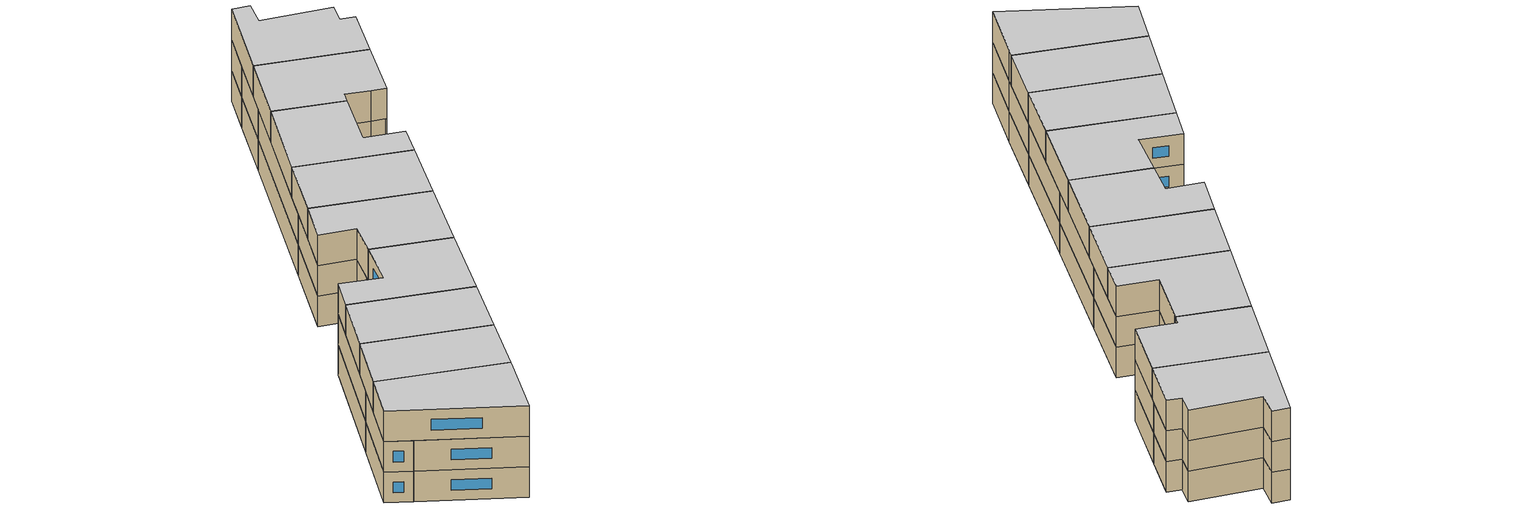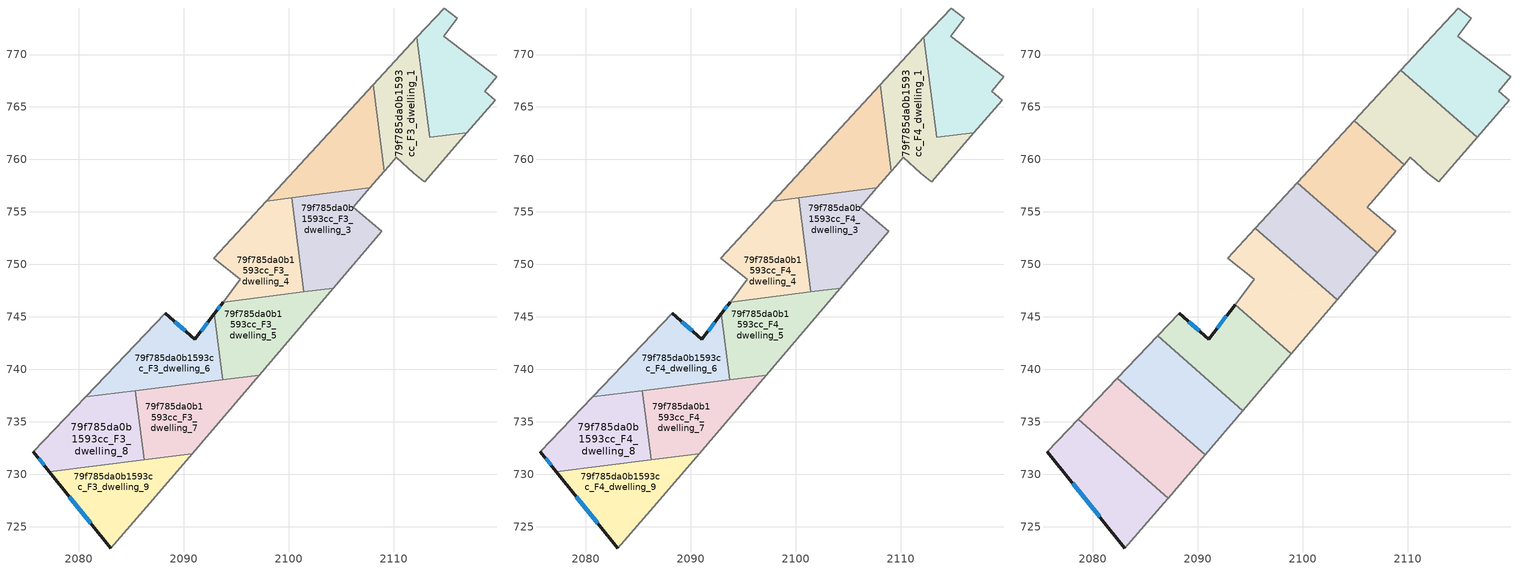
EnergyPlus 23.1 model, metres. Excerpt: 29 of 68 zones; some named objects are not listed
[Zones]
79f785da0b1593cc_F3_dwelling_0
 floor to 79f785da0b1593cc_F2_dwelling_0 (EU_floor_Construction): 2116.08,773.46 2114.77,771.74 2119.81,767.88 2118.72,766.55 2118.69,766.51 2119.67,765.65 2116.98,762.54 2113.43,762.09 2112.23,771.63 2114.81,774.43 z9
 wall to 79f785da0b1593cc_F3_dwelling_1 (EU_wall_Construction): 2112.23,771.63 2113.43,762.09 2116.98,762.54 z9:12
 wall adiabatic (EU_wall_Construction): 2116.98,762.54 2119.67,765.65 2118.69,766.51 2118.72,766.55 2119.81,767.88 2114.77,771.74 2116.08,773.46 2114.81,774.43 2112.23,771.63 z9:12
79f785da0b1593cc_F3_dwelling_1
 floor to 79f785da0b1593cc_F2_dwelling_1 (EU_floor_Construction): 2112.23,771.63 2113.43,762.09 2116.98,762.54 2112.96,757.87 2112.89,757.93 2111.94,758.7 2110.24,760.18 2109.53,759.36 2109.11,758.87 2108.07,767.11 z9
 wall to 79f785da0b1593cc_F3_dwelling_2 (EU_wall_Construction): 2108.07,767.11 2109.11,758.87 z9:12
 wall adiabatic (EU_wall_Construction): 2112.23,771.63 2108.07,767.11 / 2109.11,758.87 2109.53,759.36 2110.24,760.18 2111.94,758.7 2112.89,757.93 2112.96,757.87 2116.98,762.54 z9:12
79f785da0b1593cc_F3_dwelling_2
 floor to 79f785da0b1593cc_F2_dwelling_2 (EU_floor_Construction): 2108.07,767.11 2109.11,758.87 2107.72,757.28 2097.87,756.04 z9
 wall adiabatic (EU_wall_Construction): 2108.07,767.11 2097.87,756.04 / 2107.72,757.28 2109.11,758.87 z9:12
 wall to 79f785da0b1593cc_F3_dwelling_3 (EU_wall_Construction): 2100.31,756.34 2107.72,757.28 z9:12
 wall to 79f785da0b1593cc_F3_dwelling_4 (EU_wall_Construction): 2097.87,756.04 2100.31,756.34 z9:12
79f785da0b1593cc_F3_dwelling_3
 floor to 79f785da0b1593cc_F2_dwelling_3 (EU_floor_Construction): 2107.72,757.28 2106.13,755.46 2108.85,753.15 2104.23,747.73 2101.45,747.38 2100.31,756.34 z9
 wall adiabatic (EU_wall_Construction): 2104.23,747.73 2108.85,753.15 2106.13,755.46 2107.72,757.28 z9:12
 wall to 79f785da0b1593cc_F3_dwelling_4 (EU_wall_Construction): 2100.31,756.34 2101.45,747.38 z9:12
 wall to 79f785da0b1593cc_F3_dwelling_5 (EU_wall_Construction): 2101.45,747.38 2104.23,747.73 z9:12
79f785da0b1593cc_F3_dwelling_4
 floor to 79f785da0b1593cc_F2_dwelling_4 (EU_floor_Construction): 2100.31,756.34 2101.45,747.38 2093.75,746.4 2095.39,748.57 2092.85,750.59 2097.87,756.04 z9
 wall adiabatic (EU_wall_Construction): 2097.87,756.04 2092.85,750.59 2095.39,748.57 2093.75,746.4 z9:12
 wall to 79f785da0b1593cc_F3_dwelling_5 (EU_wall_Construction): 2093.75,746.4 2101.45,747.38 z9:12
79f785da0b1593cc_F3_dwelling_5
 floor to 79f785da0b1593cc_F2_dwelling_5 (EU_floor_Construction): 2104.23,747.73 2097.18,739.45 2093.69,739.01 2092.9,745.29 2093.75,746.4 z9
 wall outside (EU_wall_Construction): 2093.75,746.4 2092.9,745.29 z9:12
 wall adiabatic (EU_wall_Construction): 2097.18,739.45 2104.23,747.73 z9:12
 wall to 79f785da0b1593cc_F3_dwelling_6 (EU_wall_Construction): 2092.9,745.29 2093.69,739.01 z9:12
 wall to 79f785da0b1593cc_F3_dwelling_7 (EU_wall_Construction): 2093.69,739.01 2097.18,739.45 z9:12
 window (EU_Window_Construction): 2093.47,746.04 2093.18,745.65 z9.98:11.02
79f785da0b1593cc_F3_dwelling_6
 floor to 79f785da0b1593cc_F2_dwelling_6 (EU_floor_Construction): 2092.9,745.29 2093.69,739.01 2080.65,737.36 2088.24,745.35 2091.04,742.84 z9
 wall outside (EU_wall_Construction): 2092.9,745.29 2091.04,742.84 2088.24,745.35 z9:12
 wall adiabatic (EU_wall_Construction): 2088.24,745.35 2080.65,737.36 z9:12
 wall to 79f785da0b1593cc_F3_dwelling_8 (EU_wall_Construction): 2080.65,737.36 2085.39,737.96 z9:12
 wall to 79f785da0b1593cc_F3_dwelling_7 (EU_wall_Construction): 2085.39,737.96 2093.69,739.01 z9:12
 window (EU_Window_Construction): 2090.13,743.66 2089.15,744.54 / 2092.3,744.49 2091.65,743.64 z9.98:11.02
79f785da0b1593cc_F3_dwelling_7
 floor to 79f785da0b1593cc_F2_dwelling_7 (EU_floor_Construction): 2097.18,739.45 2090.8,731.95 2086.22,731.38 2085.39,737.96 z9
 wall to 79f785da0b1593cc_F3_dwelling_8 (EU_wall_Construction): 2085.39,737.96 2086.22,731.38 z9:12
 wall adiabatic (EU_wall_Construction): 2090.8,731.95 2097.18,739.45 z9:12
 wall to 79f785da0b1593cc_F3_dwelling_9 (EU_wall_Construction): 2086.22,731.38 2090.8,731.95 z9:12
79f785da0b1593cc_F3_dwelling_8
 floor to 79f785da0b1593cc_F2_dwelling_8 (EU_floor_Construction): 2085.39,737.96 2086.22,731.38 2077.19,730.24 2075.67,732.12 2080.65,737.36 z9
 wall outside (EU_wall_Construction): 2075.67,732.12 2077.19,730.24 z9:12
 wall adiabatic (EU_wall_Construction): 2080.65,737.36 2075.67,732.12 z9:12
 wall to 79f785da0b1593cc_F3_dwelling_9 (EU_wall_Construction): 2077.19,730.24 2086.22,731.37 z9:12
 window (EU_Window_Construction): 2076.17,731.51 2076.7,730.85 z9.98:11.02
79f785da0b1593cc_F3_dwelling_9
 floor to 79f785da0b1593cc_F2_dwelling_9 (EU_floor_Construction): 2090.8,731.95 2086.77,727.22 2083.04,722.96 2077.19,730.24 z9
 wall outside (EU_wall_Construction): 2077.19,730.24 2083.04,722.96 z9:12
 wall adiabatic (EU_wall_Construction): 2083.04,722.96 2086.77,727.22 2090.8,731.95 z9:12
 window (EU_Window_Construction): 2079.1,727.87 2081.14,725.33 z9.98:11.02
79f785da0b1593cc_F4_dwelling_0
 floor to 79f785da0b1593cc_F3_dwelling_0 (EU_floor_Construction): 2116.08,773.46 2114.77,771.74 2119.81,767.88 2118.72,766.55 2118.69,766.51 2119.67,765.65 2116.98,762.54 2113.43,762.09 2112.23,771.63 2114.81,774.43 z12
 wall to 79f785da0b1593cc_F4_dwelling_1 (EU_wall_Construction): 2112.23,771.63 2113.43,762.09 2116.98,762.54 z12:15
 wall adiabatic (EU_wall_Construction): 2116.98,762.54 2119.67,765.65 2118.69,766.51 2118.72,766.55 2119.81,767.88 2114.77,771.74 2116.08,773.46 2114.81,774.43 2112.23,771.63 z12:15
79f785da0b1593cc_F4_dwelling_1
 floor to 79f785da0b1593cc_F3_dwelling_1 (EU_floor_Construction): 2112.23,771.63 2113.43,762.09 2116.98,762.54 2112.96,757.87 2112.89,757.93 2111.94,758.7 2110.24,760.18 2109.53,759.36 2109.11,758.87 2108.07,767.11 z12
 wall to 79f785da0b1593cc_F4_dwelling_2 (EU_wall_Construction): 2108.07,767.11 2109.11,758.87 z12:15
 wall adiabatic (EU_wall_Construction): 2112.23,771.63 2108.07,767.11 / 2109.11,758.87 2109.53,759.36 2110.24,760.18 2111.94,758.7 2112.89,757.93 2112.96,757.87 2116.98,762.54 z12:15
 ceiling adiabatic (EU_roof_Construction): 2113.03,765.26 2112.23,771.63 2109.34,768.49 z15
79f785da0b1593cc_F4_dwelling_2
 floor to 79f785da0b1593cc_F3_dwelling_2 (EU_floor_Construction): 2108.07,767.11 2109.11,758.87 2107.72,757.28 2097.87,756.04 z12
 wall adiabatic (EU_wall_Construction): 2108.07,767.11 2097.87,756.04 / 2107.72,757.28 2109.11,758.87 z12:15
 wall to 79f785da0b1593cc_F4_dwelling_3 (EU_wall_Construction): 2100.31,756.34 2107.72,757.28 z12:15
 wall to 79f785da0b1593cc_F4_dwelling_4 (EU_wall_Construction): 2097.87,756.04 2100.31,756.34 z12:15
79f785da0b1593cc_F4_dwelling_3
 floor to 79f785da0b1593cc_F3_dwelling_3 (EU_floor_Construction): 2107.72,757.28 2106.13,755.46 2108.85,753.15 2104.23,747.73 2101.45,747.38 2100.31,756.34 z12
 wall adiabatic (EU_wall_Construction): 2104.23,747.73 2108.85,753.15 2106.13,755.46 2107.72,757.28 z12:15
 wall to 79f785da0b1593cc_F4_dwelling_4 (EU_wall_Construction): 2100.31,756.34 2101.45,747.38 z12:15
 wall to 79f785da0b1593cc_F4_dwelling_5 (EU_wall_Construction): 2101.45,747.38 2104.23,747.73 z12:15
79f785da0b1593cc_F4_dwelling_4
 floor to 79f785da0b1593cc_F3_dwelling_4 (EU_floor_Construction): 2100.31,756.34 2101.45,747.38 2093.75,746.4 2095.39,748.57 2092.85,750.59 2097.87,756.04 z12
 wall adiabatic (EU_wall_Construction): 2097.87,756.04 2092.85,750.59 2095.39,748.57 2093.75,746.4 z12:15
 wall to 79f785da0b1593cc_F4_dwelling_5 (EU_wall_Construction): 2093.75,746.4 2101.45,747.38 z12:15
79f785da0b1593cc_F4_dwelling_5
 floor to 79f785da0b1593cc_F3_dwelling_5 (EU_floor_Construction): 2104.23,747.73 2097.18,739.45 2093.69,739.01 2092.9,745.29 2093.75,746.4 z12
 wall outside (EU_wall_Construction): 2093.75,746.4 2092.9,745.29 z12:15
 wall adiabatic (EU_wall_Construction): 2097.18,739.45 2104.23,747.73 z12:15
 wall to 79f785da0b1593cc_F4_dwelling_6 (EU_wall_Construction): 2092.9,745.29 2093.69,739.01 z12:15
 wall to 79f785da0b1593cc_F4_dwelling_7 (EU_wall_Construction): 2093.69,739.01 2097.18,739.45 z12:15
 window (EU_Window_Construction): 2093.47,746.04 2093.18,745.65 z12.98:14.02
79f785da0b1593cc_F4_dwelling_6
 floor to 79f785da0b1593cc_F3_dwelling_6 (EU_floor_Construction): 2092.9,745.29 2093.69,739.01 2080.65,737.36 2088.24,745.35 2091.04,742.84 z12
 wall outside (EU_wall_Construction): 2092.9,745.29 2091.04,742.84 2088.24,745.35 z12:15
 wall adiabatic (EU_wall_Construction): 2088.24,745.35 2080.65,737.36 z12:15
 wall to 79f785da0b1593cc_F4_dwelling_8 (EU_wall_Construction): 2080.65,737.36 2085.39,737.96 z12:15
 wall to 79f785da0b1593cc_F4_dwelling_7 (EU_wall_Construction): 2085.39,737.96 2093.69,739.01 z12:15
 window (EU_Window_Construction): 2090.13,743.66 2089.15,744.54 / 2092.3,744.49 2091.65,743.64 z12.98:14.02
79f785da0b1593cc_F4_dwelling_7
 floor to 79f785da0b1593cc_F3_dwelling_7 (EU_floor_Construction): 2097.18,739.45 2090.8,731.95 2086.22,731.38 2085.39,737.96 z12
 wall to 79f785da0b1593cc_F4_dwelling_8 (EU_wall_Construction): 2085.39,737.96 2086.22,731.38 z12:15
 wall adiabatic (EU_wall_Construction): 2090.8,731.95 2097.18,739.45 z12:15
 wall to 79f785da0b1593cc_F4_dwelling_9 (EU_wall_Construction): 2086.22,731.38 2090.8,731.95 z12:15
79f785da0b1593cc_F4_dwelling_8
 floor to 79f785da0b1593cc_F3_dwelling_8 (EU_floor_Construction): 2085.39,737.96 2086.22,731.38 2077.19,730.24 2075.67,732.12 2080.65,737.36 z12
 wall outside (EU_wall_Construction): 2075.67,732.12 2077.19,730.24 z12:15
 wall adiabatic (EU_wall_Construction): 2080.65,737.36 2075.67,732.12 z12:15
 wall to 79f785da0b1593cc_F4_dwelling_9 (EU_wall_Construction): 2077.19,730.24 2086.22,731.37 z12:15
 window (EU_Window_Construction): 2076.17,731.51 2076.7,730.85 z12.98:14.02
79f785da0b1593cc_F4_dwelling_9
 floor to 79f785da0b1593cc_F3_dwelling_9 (EU_floor_Construction): 2090.8,731.95 2086.77,727.22 2083.04,722.96 2077.19,730.24 z12
 wall outside (EU_wall_Construction): 2077.19,730.24 2083.04,722.96 z12:15
 wall adiabatic (EU_wall_Construction): 2083.04,722.96 2086.77,727.22 2090.8,731.95 z12:15
 window (EU_Window_Construction): 2079.1,727.87 2081.14,725.33 z12.98:14.02
79f785da0b1593cc_F5_dwelling_0
 floor to 79f785da0b1593cc_F4_dwelling_0 (EU_floor_Construction): 2116.08,773.46 2114.77,771.74 2119.81,767.88 2118.69,766.51 2119.67,765.65 2116.98,762.54 2116.24,762.45 2113.03,765.26 2112.23,771.63 2114.81,774.43 z15
 floor to 79f785da0b1593cc_F4_dwelling_1 (EU_floor_Construction): 2116.98,762.54 2116.62,762.12 2116.24,762.45 z15
 floor adiabatic (EU_floor_Construction): 2112.23,771.63 2113.03,765.26 2109.34,768.49 z15
 wall adiabatic (EU_wall_Construction): 2116.62,762.12 2119.67,765.65 2118.69,766.51 2119.81,767.88 2114.77,771.74 2116.08,773.46 2114.81,774.43 2109.34,768.49 z15:18
 wall to 79f785da0b1593cc_F5_dwelling_1 (EU_wall_Construction): 2109.34,768.49 2116.62,762.12 z15:18
 ceiling to 79f785da0b1593cc_F6_dwelling_0 (EU_floor_Construction): 2116.62,762.12 2119.67,765.65 2118.69,766.51 2119.81,767.88 2114.77,771.74 2116.08,773.46 2114.81,774.43 2109.34,768.49 z18
79f785da0b1593cc_F5_dwelling_1
 floor to 79f785da0b1593cc_F4_dwelling_1 (EU_floor_Construction): 2113.03,765.26 2113.43,762.09 2116.24,762.45 2116.62,762.12 2112.96,757.87 2111.94,758.7 2110.24,760.18 2109.66,759.51 2108.95,760.13 2108.07,767.11 2109.34,768.49 z15
 floor to 79f785da0b1593cc_F4_dwelling_0 (EU_floor_Construction): 2116.24,762.45 2113.43,762.09 2113.03,765.26 z15
 floor to 79f785da0b1593cc_F4_dwelling_2 (EU_floor_Construction): 2108.07,767.11 2108.95,760.13 2104.9,763.67 z15
 wall adiabatic (EU_wall_Construction): 2109.66,759.51 2110.24,760.18 2111.94,758.7 2112.96,757.87 2116.62,762.12 / 2109.34,768.49 2104.9,763.67 z15:18
 wall to 79f785da0b1593cc_F5_dwelling_2 (EU_wall_Construction): 2104.9,763.67 2109.66,759.51 z15:18
 ceiling to 79f785da0b1593cc_F6_dwelling_1 (EU_floor_Construction): 2112.96,757.87 2116.62,762.12 2109.34,768.49 2104.9,763.67 2109.66,759.51 2110.24,760.18 2111.94,758.7 z18
79f785da0b1593cc_F5_dwelling_2
 floor to 79f785da0b1593cc_F4_dwelling_2 (EU_floor_Construction): 2108.95,760.13 2109.11,758.87 2107.72,757.28 2101.05,756.44 2099.49,757.8 2104.9,763.67 z15
 floor to 79f785da0b1593cc_F4_dwelling_1 (EU_floor_Construction): 2109.66,759.51 2109.53,759.36 2109.11,758.87 2108.95,760.13 z15
 floor to 79f785da0b1593cc_F4_dwelling_3 (EU_floor_Construction): 2107.72,757.28 2106.13,755.46 2108.85,753.15 2107.12,751.12 2101.05,756.44 z15
 wall adiabatic (EU_wall_Construction): 2107.12,751.12 2108.85,753.15 2106.13,755.46 2109.53,759.36 2109.66,759.51 / 2104.9,763.67 2099.49,757.8 z15:18
 wall to 79f785da0b1593cc_F5_dwelling_3 (EU_wall_Construction): 2099.49,757.8 2107.12,751.12 z15:18
 ceiling to 79f785da0b1593cc_F6_dwelling_2 (EU_floor_Construction): 2108.85,753.15 2106.13,755.46 2109.53,759.36 2109.66,759.51 2104.9,763.67 2099.49,757.8 2107.12,751.12 z18
79f785da0b1593cc_F5_dwelling_3
 floor to 79f785da0b1593cc_F4_dwelling_3 (EU_floor_Construction): 2107.12,751.12 2104.23,747.73 2102.28,747.48 2101.33,748.31 2100.31,756.34 2101.05,756.44 z15
 floor to 79f785da0b1593cc_F4_dwelling_2 (EU_floor_Construction): 2101.05,756.44 2097.87,756.04 2099.49,757.8 z15
 floor to 79f785da0b1593cc_F4_dwelling_5 (EU_floor_Construction): 2104.23,747.73 2103.28,746.6 2102.28,747.48 z15
 floor to 79f785da0b1593cc_F4_dwelling_4 (EU_floor_Construction): 2100.31,756.34 2101.33,748.31 2095.47,753.44 2097.87,756.04 z15
 wall adiabatic (EU_wall_Construction): 2103.28,746.6 2107.12,751.12 / 2099.49,757.8 2095.47,753.44 z15:18
 wall to 79f785da0b1593cc_F5_dwelling_4 (EU_wall_Construction): 2095.47,753.44 2103.28,746.6 z15:18
 ceiling to 79f785da0b1593cc_F6_dwelling_3 (EU_floor_Construction): 2103.28,746.6 2107.12,751.12 2099.49,757.8 2095.47,753.44 z18
79f785da0b1593cc_F5_dwelling_4
 floor to 79f785da0b1593cc_F4_dwelling_4 (EU_floor_Construction): 2101.33,748.31 2101.45,747.38 2093.75,746.4 2095.39,748.57 2092.85,750.59 2095.47,753.44 z15
 floor to 79f785da0b1593cc_F4_dwelling_3 (EU_floor_Construction): 2102.28,747.48 2101.45,747.38 2101.33,748.31 z15
 floor to 79f785da0b1593cc_F4_dwelling_5 (EU_floor_Construction): 2103.28,746.6 2098.9,741.47 2093.56,746.15 2093.75,746.4 2102.28,747.48 z15
 wall adiabatic (EU_wall_Construction): 2095.47,753.44 2092.85,750.59 2095.39,748.57 2093.56,746.15 / 2098.91,741.47 2103.28,746.6 z15:18
 wall to 79f785da0b1593cc_F5_dwelling_5 (EU_wall_Construction): 2093.56,746.15 2098.91,741.47 z15:18
 ceiling to 79f785da0b1593cc_F6_dwelling_4 (EU_floor_Construction): 2098.91,741.47 2103.28,746.6 2095.47,753.44 2092.85,750.59 2095.39,748.57 2093.56,746.15 z18
79f785da0b1593cc_F5_dwelling_5
 floor to 79f785da0b1593cc_F4_dwelling_6 (EU_floor_Construction): 2092.9,745.29 2093.69,739.01 2091.28,738.7 2086.17,743.17 2088.24,745.35 2091.04,742.84 z15
 floor to 79f785da0b1593cc_F4_dwelling_5 (EU_floor_Construction): 2098.9,741.47 2097.18,739.45 2093.69,739.01 2092.9,745.29 2093.56,746.15 z15
 floor to 79f785da0b1593cc_F4_dwelling_7 (EU_floor_Construction): 2097.18,739.45 2094.3,736.06 2091.28,738.7 z15
 wall outside (EU_wall_Construction): 2093.56,746.15 2091.04,742.84 2088.24,745.35 z15:18
 wall adiabatic (EU_wall_Construction): 2094.3,736.06 2098.91,741.47 / 2088.24,745.35 2086.17,743.17 z15:18
 wall to 79f785da0b1593cc_F5_dwelling_6 (EU_wall_Construction): 2086.17,743.17 2094.3,736.06 z15:18
 window (EU_Window_Construction): 2090.13,743.66 2089.15,744.54 / 2092.74,745.08 2091.86,743.92 z15.98:17.02
 ceiling to 79f785da0b1593cc_F6_dwelling_5 (EU_floor_Construction): 2094.3,736.06 2098.91,741.47 2093.56,746.15 2091.04,742.84 2088.24,745.35 2086.17,743.17 z18
79f785da0b1593cc_F5_dwelling_6
 floor to 79f785da0b1593cc_F4_dwelling_6 (EU_floor_Construction): 2091.28,738.7 2083.91,737.77 2082.34,739.14 2086.17,743.17 z15
 floor to 79f785da0b1593cc_F4_dwelling_7 (EU_floor_Construction): 2094.3,736.06 2090.8,731.95 2090.59,731.93 2085.6,736.29 2085.39,737.96 2091.28,738.7 z15
 floor to 79f785da0b1593cc_F4_dwelling_8 (EU_floor_Construction): 2085.39,737.96 2085.6,736.29 2083.91,737.77 z15
 floor to 79f785da0b1593cc_F4_dwelling_9 (EU_floor_Construction): 2090.8,731.95 2090.7,731.83 2090.59,731.93 z15
 wall adiabatic (EU_wall_Construction): 2090.7,731.83 2094.3,736.06 / 2086.17,743.17 2082.34,739.14 z15:18
 wall to 79f785da0b1593cc_F5_dwelling_7 (EU_wall_Construction): 2082.34,739.14 2090.7,731.83 z15:18
 ceiling to 79f785da0b1593cc_F6_dwelling_6 (EU_floor_Construction): 2090.7,731.83 2094.3,736.06 2086.17,743.17 2082.34,739.14 z18
79f785da0b1593cc_F5_dwelling_7
 floor to 79f785da0b1593cc_F4_dwelling_7 (EU_floor_Construction): 2090.59,731.93 2086.22,731.38 2085.6,736.29 z15
 floor to 79f785da0b1593cc_F4_dwelling_8 (EU_floor_Construction): 2085.6,736.29 2086.22,731.38 2083.41,731.02 2078.62,735.22 2080.65,737.36 2083.91,737.77 z15
 floor to 79f785da0b1593cc_F4_dwelling_6 (EU_floor_Construction): 2083.91,737.77 2080.65,737.36 2082.34,739.14 z15
 floor to 79f785da0b1593cc_F4_dwelling_9 (EU_floor_Construction): 2090.7,731.83 2087.19,727.71 2083.41,731.02 2090.59,731.93 z15
 wall adiabatic (EU_wall_Construction): 2087.19,727.71 2090.7,731.83 / 2082.34,739.14 2078.61,735.22 z15:18
 wall to 79f785da0b1593cc_F5_dwelling_8 (EU_wall_Construction): 2078.61,735.22 2087.19,727.71 z15:18
 ceiling to 79f785da0b1593cc_F6_dwelling_7 (EU_floor_Construction): 2087.19,727.71 2090.7,731.83 2082.34,739.14 2078.61,735.22 z18
79f785da0b1593cc_F5_dwelling_8
 floor to 79f785da0b1593cc_F4_dwelling_8 (EU_floor_Construction): 2083.41,731.02 2077.19,730.24 2075.67,732.12 2078.62,735.22 z15
 floor to 79f785da0b1593cc_F4_dwelling_9 (EU_floor_Construction): 2087.19,727.71 2086.77,727.22 2083.04,722.96 2077.19,730.24 2083.41,731.02 z15
 wall outside (EU_wall_Construction): 2075.67,732.12 2083.04,722.96 z15:18
 wall adiabatic (EU_wall_Construction): 2078.61,735.22 2075.67,732.12 / 2083.04,722.96 2086.77,727.22 2087.19,727.71 z15:18
 window (EU_Window_Construction): 2078.07,729.15 2080.65,725.94 z15.98:17.02
 ceiling to 79f785da0b1593cc_F6_dwelling_8 (EU_floor_Construction): 2083.04,722.96 2086.77,727.22 2087.19,727.71 2078.61,735.22 2075.67,732.12 z18
[Building]
EU S2 Campaign: North Axis=0; Terrain=City; Solar Distribution=FullExterior
[Site:Location]
Bologna: Latitude=44.5; Longitude=11.25; Time Zone=1; Elevation=37
[SizingPeriod:WeatherFileDays]
AnnualSizingPeriod: Begin Month=1; Begin Day of Month=1; End Month=12; End Day of Month=31; Day of Week for Start Day=Monday; Use Weather File Daylight Saving Period=No; Use Weather File Rain and Snow Indicators=No
[MATERIAL]
EU_InternalMass_Material: Roughness=MediumRough; Thickness=0.1; Conductivity=1; Density=1800; Specific Heat=900; Thermal Absorptance=0.9; Solar Absorptance=0.7; Visible Absorptance=0.7
[MATERIAL:NOMASS] Roughness=MediumRough; Thermal Absorptance=0.9; Solar Absorptance=0.7; Visible Absorptance=0.7
Name | Thermal Resistance
EU_wall_NoMass | 0.905828
EU_roof_NoMass | 0.37593
EU_floor_NoMass | 0.67114
[WINDOWMATERIAL:SIMPLEGLAZINGSYSTEM]
EU_Window_SimpleGlazing: UFactor=4.52486; Solar Heat Gain Coefficient=0.85; Visible Transmittance=0.85
[CONSTRUCTION]
EU_wall_Construction: EU_wall_NoMass
EU_roof_Construction: EU_roof_NoMass
EU_floor_Construction: EU_floor_NoMass
EU_Window_Construction: EU_Window_SimpleGlazing
EU_InternalMass_Construction: EU_InternalMass_Material
[ZONE] Type=1; Multiplier=1; Ceiling Height=autocalculate; Floor Area=autocalculate; Part of Total Floor Area=Yes
Name | Volume
79f785da0b1593cc_F3_dwelling_0; 79f785da0b1593cc_F4_dwelling_0 | 164.225
79f785da0b1593cc_F5_dwelling_0 | 182.476
79f785da0b1593cc_F3_dwelling_1; 79f785da0b1593cc_F4_dwelling_1 | 164.204
79f785da0b1593cc_F5_dwelling_1; 79f785da0b1593cc_F5_dwelling_3 | 182.461
79f785da0b1593cc_F3_dwelling_2; 79f785da0b1593cc_F4_dwelling_2 | 164.223
79f785da0b1593cc_F5_dwelling_2 | 182.468
79f785da0b1593cc_F3_dwelling_3; 79f785da0b1593cc_F4_dwelling_3; 79f785da0b1593cc_F3_dwelling_8; 79f785da0b1593cc_F4_dwelling_8 | 164.199
79f785da0b1593cc_F3_dwelling_4; 79f785da0b1593cc_F4_dwelling_4 | 164.221
79f785da0b1593cc_F5_dwelling_4 | 182.465
79f785da0b1593cc_F3_dwelling_5; 79f785da0b1593cc_F4_dwelling_5 | 164.237
79f785da0b1593cc_F5_dwelling_5 | 182.469
79f785da0b1593cc_F3_dwelling_6; 79f785da0b1593cc_F4_dwelling_6 | 164.208
79f785da0b1593cc_F5_dwelling_6 | 182.47
79f785da0b1593cc_F3_dwelling_7; 79f785da0b1593cc_F4_dwelling_7 | 164.231
79f785da0b1593cc_F5_dwelling_7 | 182.492
79f785da0b1593cc_F5_dwelling_8 | 182.471
79f785da0b1593cc_F3_dwelling_9; 79f785da0b1593cc_F4_dwelling_9 | 164.232
[INTERNALMASS] Construction=EU_InternalMass_Construction
Name | Zone or ZoneList | Surface Area
79f785da0b1593cc_F3_dwelling_0_EU_InternalMass | 79f785da0b1593cc_F3_dwelling_0 | 54.7421
79f785da0b1593cc_F3_dwelling_1_EU_InternalMass | 79f785da0b1593cc_F3_dwelling_1 | 54.7346
79f785da0b1593cc_F3_dwelling_2_EU_InternalMass | 79f785da0b1593cc_F3_dwelling_2 | 54.7455
79f785da0b1593cc_F3_dwelling_3_EU_InternalMass | 79f785da0b1593cc_F3_dwelling_3 | 54.7319
79f785da0b1593cc_F3_dwelling_4_EU_InternalMass | 79f785da0b1593cc_F3_dwelling_4 | 54.7402
79f785da0b1593cc_F3_dwelling_5_EU_InternalMass | 79f785da0b1593cc_F3_dwelling_5 | 54.7421
79f785da0b1593cc_F3_dwelling_6_EU_InternalMass | 79f785da0b1593cc_F3_dwelling_6 | 54.7354
79f785da0b1593cc_F3_dwelling_7_EU_InternalMass | 79f785da0b1593cc_F3_dwelling_7 | 54.741
79f785da0b1593cc_F3_dwelling_8_EU_InternalMass | 79f785da0b1593cc_F3_dwelling_8 | 54.7333
79f785da0b1593cc_F3_dwelling_9_EU_InternalMass | 79f785da0b1593cc_F3_dwelling_9 | 54.7438
79f785da0b1593cc_F4_dwelling_0_EU_InternalMass | 79f785da0b1593cc_F4_dwelling_0 | 54.7421
79f785da0b1593cc_F4_dwelling_1_EU_InternalMass | 79f785da0b1593cc_F4_dwelling_1 | 54.7346
79f785da0b1593cc_F4_dwelling_2_EU_InternalMass | 79f785da0b1593cc_F4_dwelling_2 | 54.7455
79f785da0b1593cc_F4_dwelling_3_EU_InternalMass | 79f785da0b1593cc_F4_dwelling_3 | 54.7319
79f785da0b1593cc_F4_dwelling_4_EU_InternalMass | 79f785da0b1593cc_F4_dwelling_4 | 54.7402
79f785da0b1593cc_F4_dwelling_5_EU_InternalMass | 79f785da0b1593cc_F4_dwelling_5 | 54.7421
79f785da0b1593cc_F4_dwelling_6_EU_InternalMass | 79f785da0b1593cc_F4_dwelling_6 | 54.7354
79f785da0b1593cc_F4_dwelling_7_EU_InternalMass | 79f785da0b1593cc_F4_dwelling_7 | 54.741
79f785da0b1593cc_F4_dwelling_8_EU_InternalMass | 79f785da0b1593cc_F4_dwelling_8 | 54.7333
79f785da0b1593cc_F4_dwelling_9_EU_InternalMass | 79f785da0b1593cc_F4_dwelling_9 | 54.7438
79f785da0b1593cc_F5_dwelling_0_EU_InternalMass | 79f785da0b1593cc_F5_dwelling_0 | 60.8251
79f785da0b1593cc_F5_dwelling_1_EU_InternalMass | 79f785da0b1593cc_F5_dwelling_1 | 60.82
79f785da0b1593cc_F5_dwelling_2_EU_InternalMass | 79f785da0b1593cc_F5_dwelling_2 | 60.8228
79f785da0b1593cc_F5_dwelling_3_EU_InternalMass | 79f785da0b1593cc_F5_dwelling_3 | 60.8204
79f785da0b1593cc_F5_dwelling_4_EU_InternalMass | 79f785da0b1593cc_F5_dwelling_4 | 60.8218
79f785da0b1593cc_F5_dwelling_5_EU_InternalMass | 79f785da0b1593cc_F5_dwelling_5 | 60.8229
79f785da0b1593cc_F5_dwelling_6_EU_InternalMass | 79f785da0b1593cc_F5_dwelling_6 | 60.8233
79f785da0b1593cc_F5_dwelling_7_EU_InternalMass | 79f785da0b1593cc_F5_dwelling_7 | 60.8309
79f785da0b1593cc_F5_dwelling_8_EU_InternalMass | 79f785da0b1593cc_F5_dwelling_8 | 60.8237
[OTHEREQUIPMENT] Fuel Type=Electricity; Design Level Calculation Method=Watts/Area; Power per Zone Floor Area=1; Fraction Latent=0; Fraction Radiant=0; Fraction Lost=0; Carbon Dioxide Generation Rate=0; EndUse Subcategory=EU_Step8_InternalGains
Name | Zone or ZoneList or Space or SpaceList | Schedule
EU_Step8_InternalGain_79f785da0b1593cc_F3_dwelling_0_f000 | 79f785da0b1593cc_F3_dwelling_0 | EU_Step8_GainSchedule_79f785da0b1593cc_F3_dwelling_0_f000
EU_Step8_InternalGain_79f785da0b1593cc_F3_dwelling_1_f000 | 79f785da0b1593cc_F3_dwelling_1 | EU_Step8_GainSchedule_79f785da0b1593cc_F3_dwelling_1_f000
EU_Step8_InternalGain_79f785da0b1593cc_F3_dwelling_2_f000 | 79f785da0b1593cc_F3_dwelling_2 | EU_Step8_GainSchedule_79f785da0b1593cc_F3_dwelling_2_f000
EU_Step8_InternalGain_79f785da0b1593cc_F3_dwelling_3_f000 | 79f785da0b1593cc_F3_dwelling_3 | EU_Step8_GainSchedule_79f785da0b1593cc_F3_dwelling_3_f000
EU_Step8_InternalGain_79f785da0b1593cc_F3_dwelling_4_f000 | 79f785da0b1593cc_F3_dwelling_4 | EU_Step8_GainSchedule_79f785da0b1593cc_F3_dwelling_4_f000
EU_Step8_InternalGain_79f785da0b1593cc_F3_dwelling_5_f000 | 79f785da0b1593cc_F3_dwelling_5 | EU_Step8_GainSchedule_79f785da0b1593cc_F3_dwelling_5_f000
EU_Step8_InternalGain_79f785da0b1593cc_F3_dwelling_6_f000 | 79f785da0b1593cc_F3_dwelling_6 | EU_Step8_GainSchedule_79f785da0b1593cc_F3_dwelling_6_f000
EU_Step8_InternalGain_79f785da0b1593cc_F3_dwelling_7_f000 | 79f785da0b1593cc_F3_dwelling_7 | EU_Step8_GainSchedule_79f785da0b1593cc_F3_dwelling_7_f000
EU_Step8_InternalGain_79f785da0b1593cc_F3_dwelling_8_f000 | 79f785da0b1593cc_F3_dwelling_8 | EU_Step8_GainSchedule_79f785da0b1593cc_F3_dwelling_8_f000
EU_Step8_InternalGain_79f785da0b1593cc_F3_dwelling_9_f000 | 79f785da0b1593cc_F3_dwelling_9 | EU_Step8_GainSchedule_79f785da0b1593cc_F3_dwelling_9_f000
EU_Step8_InternalGain_79f785da0b1593cc_F4_dwelling_0_f000 | 79f785da0b1593cc_F4_dwelling_0 | EU_Step8_GainSchedule_79f785da0b1593cc_F4_dwelling_0_f000
EU_Step8_InternalGain_79f785da0b1593cc_F4_dwelling_1_f000 | 79f785da0b1593cc_F4_dwelling_1 | EU_Step8_GainSchedule_79f785da0b1593cc_F4_dwelling_1_f000
EU_Step8_InternalGain_79f785da0b1593cc_F4_dwelling_2_f000 | 79f785da0b1593cc_F4_dwelling_2 | EU_Step8_GainSchedule_79f785da0b1593cc_F4_dwelling_2_f000
EU_Step8_InternalGain_79f785da0b1593cc_F4_dwelling_3_f000 | 79f785da0b1593cc_F4_dwelling_3 | EU_Step8_GainSchedule_79f785da0b1593cc_F4_dwelling_3_f000
EU_Step8_InternalGain_79f785da0b1593cc_F4_dwelling_4_f000 | 79f785da0b1593cc_F4_dwelling_4 | EU_Step8_GainSchedule_79f785da0b1593cc_F4_dwelling_4_f000
EU_Step8_InternalGain_79f785da0b1593cc_F4_dwelling_5_f000 | 79f785da0b1593cc_F4_dwelling_5 | EU_Step8_GainSchedule_79f785da0b1593cc_F4_dwelling_5_f000
EU_Step8_InternalGain_79f785da0b1593cc_F4_dwelling_6_f000 | 79f785da0b1593cc_F4_dwelling_6 | EU_Step8_GainSchedule_79f785da0b1593cc_F4_dwelling_6_f000
EU_Step8_InternalGain_79f785da0b1593cc_F4_dwelling_7_f000 | 79f785da0b1593cc_F4_dwelling_7 | EU_Step8_GainSchedule_79f785da0b1593cc_F4_dwelling_7_f000
EU_Step8_InternalGain_79f785da0b1593cc_F4_dwelling_8_f000 | 79f785da0b1593cc_F4_dwelling_8 | EU_Step8_GainSchedule_79f785da0b1593cc_F4_dwelling_8_f000
EU_Step8_InternalGain_79f785da0b1593cc_F4_dwelling_9_f000 | 79f785da0b1593cc_F4_dwelling_9 | EU_Step8_GainSchedule_79f785da0b1593cc_F4_dwelling_9_f000
EU_Step8_InternalGain_79f785da0b1593cc_F5_dwelling_0_f000 | 79f785da0b1593cc_F5_dwelling_0 | EU_Step8_GainSchedule_79f785da0b1593cc_F5_dwelling_0_f000
EU_Step8_InternalGain_79f785da0b1593cc_F5_dwelling_1_f000 | 79f785da0b1593cc_F5_dwelling_1 | EU_Step8_GainSchedule_79f785da0b1593cc_F5_dwelling_1_f000
EU_Step8_InternalGain_79f785da0b1593cc_F5_dwelling_2_f000 | 79f785da0b1593cc_F5_dwelling_2 | EU_Step8_GainSchedule_79f785da0b1593cc_F5_dwelling_2_f000
EU_Step8_InternalGain_79f785da0b1593cc_F5_dwelling_3_f000 | 79f785da0b1593cc_F5_dwelling_3 | EU_Step8_GainSchedule_79f785da0b1593cc_F5_dwelling_3_f000
EU_Step8_InternalGain_79f785da0b1593cc_F5_dwelling_4_f000 | 79f785da0b1593cc_F5_dwelling_4 | EU_Step8_GainSchedule_79f785da0b1593cc_F5_dwelling_4_f000
EU_Step8_InternalGain_79f785da0b1593cc_F5_dwelling_5_f000 | 79f785da0b1593cc_F5_dwelling_5 | EU_Step8_GainSchedule_79f785da0b1593cc_F5_dwelling_5_f000
EU_Step8_InternalGain_79f785da0b1593cc_F5_dwelling_6_f000 | 79f785da0b1593cc_F5_dwelling_6 | EU_Step8_GainSchedule_79f785da0b1593cc_F5_dwelling_6_f000
EU_Step8_InternalGain_79f785da0b1593cc_F5_dwelling_7_f000 | 79f785da0b1593cc_F5_dwelling_7 | EU_Step8_GainSchedule_79f785da0b1593cc_F5_dwelling_7_f000
EU_Step8_InternalGain_79f785da0b1593cc_F5_dwelling_8_f000 | 79f785da0b1593cc_F5_dwelling_8 | EU_Step8_GainSchedule_79f785da0b1593cc_F5_dwelling_8_f000
[ZONEVENTILATION:DESIGNFLOWRATE] Schedule=EU_AlwaysOn; Design Flow Rate Calculation Method=AirChanges/Hour; Air Changes per Hour=0.73129; Ventilation Type=Natural; Fan Pressure Rise=0; Fan Total Efficiency=1; Constant Term Coefficient=1; Temperature Term Coefficient=0; Velocity Term Coefficient=0; Velocity Squared Term Coefficient=0; Minimum Indoor Temperature=-100; Maximum Indoor Temperature=100; Delta Temperature=-100; Minimum Outdoor Temperature=-100; Maximum Outdoor Temperature=100; Maximum Wind Speed=40
Name | Zone or ZoneList or Space or SpaceList
EU_ConstantAir_79f785da0b1593cc_F3_dwelling_0 | 79f785da0b1593cc_F3_dwelling_0
EU_ConstantAir_79f785da0b1593cc_F3_dwelling_1 | 79f785da0b1593cc_F3_dwelling_1
EU_ConstantAir_79f785da0b1593cc_F3_dwelling_2 | 79f785da0b1593cc_F3_dwelling_2
EU_ConstantAir_79f785da0b1593cc_F3_dwelling_3 | 79f785da0b1593cc_F3_dwelling_3
EU_ConstantAir_79f785da0b1593cc_F3_dwelling_4 | 79f785da0b1593cc_F3_dwelling_4
EU_ConstantAir_79f785da0b1593cc_F3_dwelling_5 | 79f785da0b1593cc_F3_dwelling_5
EU_ConstantAir_79f785da0b1593cc_F3_dwelling_6 | 79f785da0b1593cc_F3_dwelling_6
EU_ConstantAir_79f785da0b1593cc_F3_dwelling_7 | 79f785da0b1593cc_F3_dwelling_7
EU_ConstantAir_79f785da0b1593cc_F3_dwelling_8 | 79f785da0b1593cc_F3_dwelling_8
EU_ConstantAir_79f785da0b1593cc_F3_dwelling_9 | 79f785da0b1593cc_F3_dwelling_9
EU_ConstantAir_79f785da0b1593cc_F4_dwelling_0 | 79f785da0b1593cc_F4_dwelling_0
EU_ConstantAir_79f785da0b1593cc_F4_dwelling_1 | 79f785da0b1593cc_F4_dwelling_1
EU_ConstantAir_79f785da0b1593cc_F4_dwelling_2 | 79f785da0b1593cc_F4_dwelling_2
EU_ConstantAir_79f785da0b1593cc_F4_dwelling_3 | 79f785da0b1593cc_F4_dwelling_3
EU_ConstantAir_79f785da0b1593cc_F4_dwelling_4 | 79f785da0b1593cc_F4_dwelling_4
EU_ConstantAir_79f785da0b1593cc_F4_dwelling_5 | 79f785da0b1593cc_F4_dwelling_5
EU_ConstantAir_79f785da0b1593cc_F4_dwelling_6 | 79f785da0b1593cc_F4_dwelling_6
EU_ConstantAir_79f785da0b1593cc_F4_dwelling_7 | 79f785da0b1593cc_F4_dwelling_7
EU_ConstantAir_79f785da0b1593cc_F4_dwelling_8 | 79f785da0b1593cc_F4_dwelling_8
EU_ConstantAir_79f785da0b1593cc_F4_dwelling_9 | 79f785da0b1593cc_F4_dwelling_9
EU_ConstantAir_79f785da0b1593cc_F5_dwelling_0 | 79f785da0b1593cc_F5_dwelling_0
EU_ConstantAir_79f785da0b1593cc_F5_dwelling_1 | 79f785da0b1593cc_F5_dwelling_1
EU_ConstantAir_79f785da0b1593cc_F5_dwelling_2 | 79f785da0b1593cc_F5_dwelling_2
EU_ConstantAir_79f785da0b1593cc_F5_dwelling_3 | 79f785da0b1593cc_F5_dwelling_3
EU_ConstantAir_79f785da0b1593cc_F5_dwelling_4 | 79f785da0b1593cc_F5_dwelling_4
EU_ConstantAir_79f785da0b1593cc_F5_dwelling_5 | 79f785da0b1593cc_F5_dwelling_5
EU_ConstantAir_79f785da0b1593cc_F5_dwelling_6 | 79f785da0b1593cc_F5_dwelling_6
EU_ConstantAir_79f785da0b1593cc_F5_dwelling_7 | 79f785da0b1593cc_F5_dwelling_7
EU_ConstantAir_79f785da0b1593cc_F5_dwelling_8 | 79f785da0b1593cc_F5_dwelling_8
[HVACTEMPLATE:ZONE:IDEALLOADSAIRSYSTEM] System Availability Schedule=EU_AlwaysOn; Maximum Heating Supply Air Temperature=50; Minimum Cooling Supply Air Temperature=13; Maximum Heating Supply Air Humidity Ratio=0.0156; Minimum Cooling Supply Air Humidity Ratio=0.0077; Heating Limit=NoLimit; Cooling Limit=NoLimit; Heating Availability Schedule=EU_AlwaysOn; Cooling Availability Schedule=EU_CoolingOff; Dehumidification Control Type=ConstantSensibleHeatRatio; Cooling Sensible Heat Ratio=0.7; Dehumidification Setpoint=60; Humidification Control Type=None; Humidification Setpoint=30; Outdoor Air Method=None; Outdoor Air Flow Rate per Person=0.00944; Outdoor Air Flow Rate per Zone Floor Area=0; Outdoor Air Flow Rate per Zone=0; Demand Controlled Ventilation Type=None; Outdoor Air Economizer Type=NoEconomizer; Heat Recovery Type=None; Sensible Heat Recovery Effectiveness=0.7; Latent Heat Recovery Effectiveness=0.65
Name | Template Thermostat
79f785da0b1593cc_F3_dwelling_0 | EU_HeatOnly_79f785da0b1593cc_F3_dwelling_0
79f785da0b1593cc_F3_dwelling_1 | EU_HeatOnly_79f785da0b1593cc_F3_dwelling_1
79f785da0b1593cc_F3_dwelling_2 | EU_HeatOnly_79f785da0b1593cc_F3_dwelling_2
79f785da0b1593cc_F3_dwelling_3 | EU_HeatOnly_79f785da0b1593cc_F3_dwelling_3
79f785da0b1593cc_F3_dwelling_4 | EU_HeatOnly_79f785da0b1593cc_F3_dwelling_4
79f785da0b1593cc_F3_dwelling_5 | EU_HeatOnly_79f785da0b1593cc_F3_dwelling_5
79f785da0b1593cc_F3_dwelling_6 | EU_HeatOnly_79f785da0b1593cc_F3_dwelling_6
79f785da0b1593cc_F3_dwelling_7 | EU_HeatOnly_79f785da0b1593cc_F3_dwelling_7
79f785da0b1593cc_F3_dwelling_8 | EU_HeatOnly_79f785da0b1593cc_F3_dwelling_8
79f785da0b1593cc_F3_dwelling_9 | EU_HeatOnly_79f785da0b1593cc_F3_dwelling_9
79f785da0b1593cc_F4_dwelling_0 | EU_HeatOnly_79f785da0b1593cc_F4_dwelling_0
79f785da0b1593cc_F4_dwelling_1 | EU_HeatOnly_79f785da0b1593cc_F4_dwelling_1
79f785da0b1593cc_F4_dwelling_2 | EU_HeatOnly_79f785da0b1593cc_F4_dwelling_2
79f785da0b1593cc_F4_dwelling_3 | EU_HeatOnly_79f785da0b1593cc_F4_dwelling_3
79f785da0b1593cc_F4_dwelling_4 | EU_HeatOnly_79f785da0b1593cc_F4_dwelling_4
79f785da0b1593cc_F4_dwelling_5 | EU_HeatOnly_79f785da0b1593cc_F4_dwelling_5
79f785da0b1593cc_F4_dwelling_6 | EU_HeatOnly_79f785da0b1593cc_F4_dwelling_6
79f785da0b1593cc_F4_dwelling_7 | EU_HeatOnly_79f785da0b1593cc_F4_dwelling_7
79f785da0b1593cc_F4_dwelling_8 | EU_HeatOnly_79f785da0b1593cc_F4_dwelling_8
79f785da0b1593cc_F4_dwelling_9 | EU_HeatOnly_79f785da0b1593cc_F4_dwelling_9
79f785da0b1593cc_F5_dwelling_0 | EU_HeatOnly_79f785da0b1593cc_F5_dwelling_0
79f785da0b1593cc_F5_dwelling_1 | EU_HeatOnly_79f785da0b1593cc_F5_dwelling_1
79f785da0b1593cc_F5_dwelling_2 | EU_HeatOnly_79f785da0b1593cc_F5_dwelling_2
79f785da0b1593cc_F5_dwelling_3 | EU_HeatOnly_79f785da0b1593cc_F5_dwelling_3
79f785da0b1593cc_F5_dwelling_4 | EU_HeatOnly_79f785da0b1593cc_F5_dwelling_4
79f785da0b1593cc_F5_dwelling_5 | EU_HeatOnly_79f785da0b1593cc_F5_dwelling_5
79f785da0b1593cc_F5_dwelling_6 | EU_HeatOnly_79f785da0b1593cc_F5_dwelling_6
79f785da0b1593cc_F5_dwelling_7 | EU_HeatOnly_79f785da0b1593cc_F5_dwelling_7
79f785da0b1593cc_F5_dwelling_8 | EU_HeatOnly_79f785da0b1593cc_F5_dwelling_8
[SIZING:ZONE] Zone Cooling Design Supply Air Temperature Input Method=SupplyAirTemperature; Zone Cooling Design Supply Air Temperature=13; Zone Heating Design Supply Air Temperature Input Method=SupplyAirTemperature; Zone Heating Design Supply Air Temperature=50; Zone Cooling Design Supply Air Humidity Ratio=0.008; Zone Heating Design Supply Air Humidity Ratio=0.008; Cooling Design Air Flow Method=DesignDay; Cooling Design Air Flow Rate=0; Cooling Minimum Air Flow per Zone Floor Area=0.000762; Cooling Minimum Air Flow=0; Cooling Minimum Air Flow Fraction=0.2; Heating Design Air Flow Method=DesignDay; Heating Design Air Flow Rate=0; Heating Maximum Air Flow per Zone Floor Area=0.002032; Heating Maximum Air Flow=0.141576; Heating Maximum Air Flow Fraction=0.3; Account for Dedicated Outdoor Air System=No; Dedicated Outdoor Air System Control Strategy=NeutralSupplyAir; Dedicated Outdoor Air Low Setpoint Temperature for Design=autosize; Dedicated Outdoor Air High Setpoint Temperature for Design=autosize; Zone Load Sizing Method=Sensible Load Only No Latent Load; Zone Latent Cooling Design Supply Air Humidity Ratio Input Method=HumidityRatioDifference; Zone Cooling Design Supply Air Humidity Ratio Difference=0.005; Zone Latent Heating Design Supply Air Humidity Ratio Input Method=HumidityRatioDifference; Zone Humidification Design Supply Air Humidity Ratio Difference=0.005
79f785da0b1593cc_F3_dwelling_0; 79f785da0b1593cc_F3_dwelling_1; 79f785da0b1593cc_F3_dwelling_2; 79f785da0b1593cc_F3_dwelling_3; 79f785da0b1593cc_F3_dwelling_4; 79f785da0b1593cc_F3_dwelling_5; 79f785da0b1593cc_F3_dwelling_6; 79f785da0b1593cc_F3_dwelling_7; 79f785da0b1593cc_F3_dwelling_8; 79f785da0b1593cc_F3_dwelling_9; 79f785da0b1593cc_F4_dwelling_0; 79f785da0b1593cc_F4_dwelling_1; 79f785da0b1593cc_F4_dwelling_2; 79f785da0b1593cc_F4_dwelling_3; 79f785da0b1593cc_F4_dwelling_4; 79f785da0b1593cc_F4_dwelling_5; 79f785da0b1593cc_F4_dwelling_6; 79f785da0b1593cc_F4_dwelling_7; 79f785da0b1593cc_F4_dwelling_8; 79f785da0b1593cc_F4_dwelling_9; 79f785da0b1593cc_F5_dwelling_0; 79f785da0b1593cc_F5_dwelling_1; 79f785da0b1593cc_F5_dwelling_2; 79f785da0b1593cc_F5_dwelling_3; 79f785da0b1593cc_F5_dwelling_4; 79f785da0b1593cc_F5_dwelling_5; 79f785da0b1593cc_F5_dwelling_6; 79f785da0b1593cc_F5_dwelling_7; 79f785da0b1593cc_F5_dwelling_8
[SCHEDULE:CONSTANT]
Name | Hourly Value
EU_AlwaysOn | 1
EU_CoolingOff | 0
[SCHEDULE:FILE] Column Number=1; Rows to Skip at Top=0; Number of Hours of Data=8760; Column Separator=Comma; Interpolate to Timestep=No; Minutes per Item=60; Adjust Schedule for Daylight Savings=Yes
Name | File
EU_Step8_GainSchedule_79f785da0b1593cc_F3_dwelling_0_f000 | ../../schedules/79f785da0b1593cc/79f785da0b1593cc_F3_dwelling_0_f000_gain.csv
EU_Step8_GainSchedule_79f785da0b1593cc_F3_dwelling_1_f000 | ../../schedules/79f785da0b1593cc/79f785da0b1593cc_F3_dwelling_1_f000_gain.csv
EU_Step8_GainSchedule_79f785da0b1593cc_F3_dwelling_2_f000 | ../../schedules/79f785da0b1593cc/79f785da0b1593cc_F3_dwelling_2_f000_gain.csv
EU_Step8_GainSchedule_79f785da0b1593cc_F3_dwelling_3_f000 | ../../schedules/79f785da0b1593cc/79f785da0b1593cc_F3_dwelling_3_f000_gain.csv
EU_Step8_GainSchedule_79f785da0b1593cc_F3_dwelling_4_f000 | ../../schedules/79f785da0b1593cc/79f785da0b1593cc_F3_dwelling_4_f000_gain.csv
EU_Step8_GainSchedule_79f785da0b1593cc_F3_dwelling_5_f000 | ../../schedules/79f785da0b1593cc/79f785da0b1593cc_F3_dwelling_5_f000_gain.csv
EU_Step8_GainSchedule_79f785da0b1593cc_F3_dwelling_6_f000 | ../../schedules/79f785da0b1593cc/79f785da0b1593cc_F3_dwelling_6_f000_gain.csv
EU_Step8_GainSchedule_79f785da0b1593cc_F3_dwelling_7_f000 | ../../schedules/79f785da0b1593cc/79f785da0b1593cc_F3_dwelling_7_f000_gain.csv
EU_Step8_GainSchedule_79f785da0b1593cc_F3_dwelling_8_f000 | ../../schedules/79f785da0b1593cc/79f785da0b1593cc_F3_dwelling_8_f000_gain.csv
EU_Step8_GainSchedule_79f785da0b1593cc_F3_dwelling_9_f000 | ../../schedules/79f785da0b1593cc/79f785da0b1593cc_F3_dwelling_9_f000_gain.csv
EU_Step8_GainSchedule_79f785da0b1593cc_F4_dwelling_0_f000 | ../../schedules/79f785da0b1593cc/79f785da0b1593cc_F4_dwelling_0_f000_gain.csv
EU_Step8_GainSchedule_79f785da0b1593cc_F4_dwelling_1_f000 | ../../schedules/79f785da0b1593cc/79f785da0b1593cc_F4_dwelling_1_f000_gain.csv
EU_Step8_GainSchedule_79f785da0b1593cc_F4_dwelling_2_f000 | ../../schedules/79f785da0b1593cc/79f785da0b1593cc_F4_dwelling_2_f000_gain.csv
EU_Step8_GainSchedule_79f785da0b1593cc_F4_dwelling_3_f000 | ../../schedules/79f785da0b1593cc/79f785da0b1593cc_F4_dwelling_3_f000_gain.csv
EU_Step8_GainSchedule_79f785da0b1593cc_F4_dwelling_4_f000 | ../../schedules/79f785da0b1593cc/79f785da0b1593cc_F4_dwelling_4_f000_gain.csv
EU_Step8_GainSchedule_79f785da0b1593cc_F4_dwelling_5_f000 | ../../schedules/79f785da0b1593cc/79f785da0b1593cc_F4_dwelling_5_f000_gain.csv
EU_Step8_GainSchedule_79f785da0b1593cc_F4_dwelling_6_f000 | ../../schedules/79f785da0b1593cc/79f785da0b1593cc_F4_dwelling_6_f000_gain.csv
EU_Step8_GainSchedule_79f785da0b1593cc_F4_dwelling_7_f000 | ../../schedules/79f785da0b1593cc/79f785da0b1593cc_F4_dwelling_7_f000_gain.csv
EU_Step8_GainSchedule_79f785da0b1593cc_F4_dwelling_8_f000 | ../../schedules/79f785da0b1593cc/79f785da0b1593cc_F4_dwelling_8_f000_gain.csv
EU_Step8_GainSchedule_79f785da0b1593cc_F4_dwelling_9_f000 | ../../schedules/79f785da0b1593cc/79f785da0b1593cc_F4_dwelling_9_f000_gain.csv
EU_Step8_GainSchedule_79f785da0b1593cc_F5_dwelling_0_f000 | ../../schedules/79f785da0b1593cc/79f785da0b1593cc_F5_dwelling_0_f000_gain.csv
EU_Step8_GainSchedule_79f785da0b1593cc_F5_dwelling_1_f000 | ../../schedules/79f785da0b1593cc/79f785da0b1593cc_F5_dwelling_1_f000_gain.csv
EU_Step8_GainSchedule_79f785da0b1593cc_F5_dwelling_2_f000 | ../../schedules/79f785da0b1593cc/79f785da0b1593cc_F5_dwelling_2_f000_gain.csv
EU_Step8_GainSchedule_79f785da0b1593cc_F5_dwelling_3_f000 | ../../schedules/79f785da0b1593cc/79f785da0b1593cc_F5_dwelling_3_f000_gain.csv
EU_Step8_GainSchedule_79f785da0b1593cc_F5_dwelling_4_f000 | ../../schedules/79f785da0b1593cc/79f785da0b1593cc_F5_dwelling_4_f000_gain.csv
EU_Step8_GainSchedule_79f785da0b1593cc_F5_dwelling_5_f000 | ../../schedules/79f785da0b1593cc/79f785da0b1593cc_F5_dwelling_5_f000_gain.csv
EU_Step8_GainSchedule_79f785da0b1593cc_F5_dwelling_6_f000 | ../../schedules/79f785da0b1593cc/79f785da0b1593cc_F5_dwelling_6_f000_gain.csv
EU_Step8_GainSchedule_79f785da0b1593cc_F5_dwelling_7_f000 | ../../schedules/79f785da0b1593cc/79f785da0b1593cc_F5_dwelling_7_f000_gain.csv
EU_Step8_GainSchedule_79f785da0b1593cc_F5_dwelling_8_f000 | ../../schedules/79f785da0b1593cc/79f785da0b1593cc_F5_dwelling_8_f000_gain.csv
